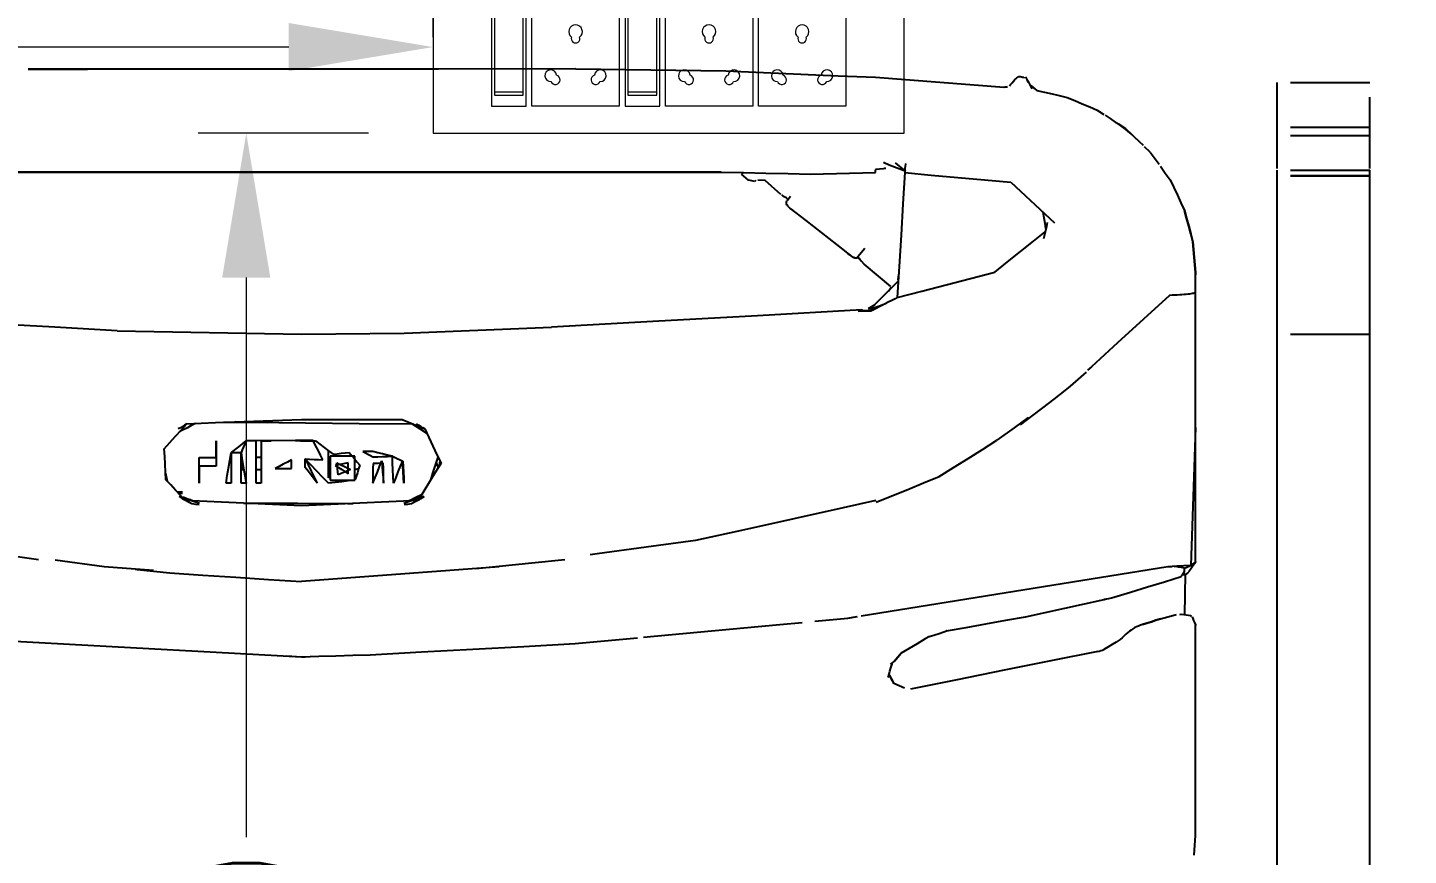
# Model space of a CAD drawing. Header units: millimetres. Extents: x 3552052 to 4144896, y -707811 to -630695.
# Drawn here: x 3660961 to 3661679, y -695014 to -694584 of the extents above; entities that cross this region are included whole.
import ezdxf

# ---------------------------------------------------------------- set-up
doc = ezdxf.new("R2010")
doc.units = ezdxf.units.MM
doc.header["$LTSCALE"] = 6
doc.header["$MEASUREMENT"] = 0
doc.layers.get('Defpoints').update_dxf_attribs({"linetype": 'CONTINUOUS', "lineweight": 0})
for name, color, linetype, lineweight in [('ELE-2NOS OF 6-16 RAW POWER SOCKET', 1, 'CONTINUOUS', 0), ('ELE-3NOS 6-16A POWER SOCKET', 5, 'CONTINUOUS', 0), ('ELE-4M UPS P.SB', 3, 'CONTINUOUS', 0), ('EQP', 6, 'CONTINUOUS', 0)]:
    doc.layers.add(name, color=color, linetype=linetype, lineweight=lineweight)
doc.styles.add('ROMANS', font='romans.shx')
doc.dimstyles.new('AEPL1', dxfattribs={"dimtxt": 100, "dimasz": 75, "dimexe": 25, "dimexo": 50, "dimtad": 0, "dimdec": 0, "dimtxsty": 'ROMANS', "dimcen": 2.5, "dimclrd": 7, "dimclre": 7, "dimclrt": 7, "dimadec": 0, "dimazin": 0, "dimtfac": 1, "dimtdec": 0, "dimtmove": 0, "dimatfit": 3, "dimfxl": 1, "dimlwd": 0, "dimlwe": 0, "dimarcsym": 0})

# ---------------------------------------------------------------- blocks, each defined once
blk = doc.blocks.new('543WYH')
at = {"layer": 'ELE-2NOS OF 6-16 RAW POWER SOCKET', "color": 30, "linetype": 'ByBlock', "lineweight": 0}
for p, q in [((-123.5, -57), (-123.5, -90.8)), ((-26.5, -57), (-123.5, -57)), ((-26.5, -57), (-123.5, -57)), ((-113, -59.8), (-113, -88)), ((-37, -59.8), (-113, -59.8)), ((-109.6, -59.8), (-109.6, -88)), ((-37, -88), (-37, -59.8)), ((-26.5, -57), (-26.5, -90.8)), ((-26.5, -90.8), (-26.5, -57)), ((-123.5, -90.8), (-26.5, -90.8)), ((-113, -88), (-37, -88)), ((-123.5, -96.4), (-26.5, -96.4)), ((-123.5, -181.4), (-123.5, -96.4)), ((-26.5, -96.4), (-26.5, -181.4)), ((-26.5, -181.4), (-123.5, -181.4)), ((-123.5, -187.1), (-123.5, -220.9)), ((-26.5, -187.1), (-123.5, -187.1)), ((-26.5, -187.1), (-123.5, -187.1)), ((-26.5, -187.1), (-26.5, -220.9)), ((-26.5, -220.9), (-26.5, -187.1)), ((-113, -189.9), (-113, -218)), ((-37, -189.9), (-113, -189.9)), ((-109.6, -189.9), (-109.6, -218)), ((-37, -218), (-37, -189.9)), ((-123.5, -220.9), (-26.5, -220.9)), ((-123.5, -311.5), (-123.5, -226.5)), ((-123.5, -226.5), (-26.5, -226.5)), ((-113, -218), (-37, -218)), ((-26.5, -226.5), (-26.5, -311.5)), ((-26.5, -311.5), (-123.5, -311.5)), ((-123.5, -402.2), (-123.5, -317.1)), ((-123.5, -317.1), (-26.5, -317.1)), ((-26.5, -317.1), (-26.5, -402.2)), ((-26.5, -402.2), (-123.5, -402.2))]:
    blk.add_line(p, q, dxfattribs=at)
blk.add_lwpolyline([(-150, 0), (-150, -459.1), (0, -459.1), (0, 0)], close=True, dxfattribs=at)
for centre, radius, start, end in [((-97.9, -119.2), 4.6, 112.6838, 345.0951), ((-93.9, -114.7), 5.7, 275.2689, 182.51), ((-51, -138.9), 6.62, 217.1584, 142.8416), ((-57.7, -138.9), 4.22, 71.4031, 288.5969), ((-97.9, -158.6), 4.6, 14.9049, 247.3162), ((-93.9, -163.1), 5.7, 177.49, 84.7311), ((-93.9, -244.8), 5.7, 275.2689, 182.51), ((-97.9, -249.3), 4.6, 112.6838, 345.0951), ((-57.7, -269), 4.22, 71.4031, 288.5969), ((-51, -269), 6.62, 217.1584, 142.8416), ((-97.9, -288.7), 4.6, 14.9049, 247.3162), ((-93.9, -293.2), 5.7, 177.49, 84.7311), ((-97.9, -339.9), 4.6, 112.6838, 345.0951), ((-93.9, -335.4), 5.7, 275.2689, 182.51), ((-57.7, -359.7), 4.22, 71.4031, 288.5969), ((-51, -359.7), 6.62, 217.1584, 142.8416), ((-97.9, -379.4), 4.6, 14.9049, 247.3162), ((-93.9, -383.9), 5.7, 177.49, 84.7311)]:
    blk.add_arc(centre, radius, start, end, dxfattribs=at)
blk = doc.blocks.new('*D153')
at = {"layer": 'Defpoints', "color": 0, "transparency": 16777216}
for p in [(3659721.95, -694594.13), (3659721.95, -694638.94), (3661171.95, -694638.94)]:
    blk.add_point(p, dxfattribs=at)
at = {"layer": 'ELE-4M UPS P.SB', "color": 7, "lineweight": 0, "transparency": 16777216}
for p, q in [((3659721.95, -694588.94), (3659721.95, -694569.13)), ((3661171.95, -694588.94), (3661171.95, -694569.13)), ((3659796.95, -694594.13), (3660277.28, -694594.13)), ((3661096.95, -694594.13), (3660616.62, -694594.13))]:
    blk.add_line(p, q, dxfattribs=at)
at = {"layer": 'ELE-4M UPS P.SB', "color": 7, "transparency": 16777216}
for points in [[(3659796.95, -694581.63), (3659796.95, -694606.63), (3659721.95, -694594.13)], [(3661096.95, -694581.63), (3661096.95, -694606.63), (3661171.95, -694594.13)]]:
    blk.add_solid(points, dxfattribs=at)
at = {"layer": 'ELE-4M UPS P.SB', "color": 7, "lineweight": -3, "transparency": 16777216, "insert": (3660446.95, -694594.13), "char_height": 100, "attachment_point": 5, "style": 'ROMANS'}
blk.add_mtext('1450', dxfattribs=at)
blk = doc.blocks.new('*D154')
at = {"layer": 'Defpoints', "color": 0, "transparency": 16777216}
for p in [(3661188.34, -694638.94), (3661074.88, -695628.94), (3661188.34, -695628.94)]:
    blk.add_point(p, dxfattribs=at)
at = {"layer": 'ELE-4M UPS P.SB', "color": 7, "lineweight": 0, "transparency": 16777216}
for p, q in [((3661138.34, -694638.94), (3661049.88, -694638.94)), ((3661074.88, -694713.94), (3661074.88, -695004.75)), ((3661074.88, -695553.94), (3661074.88, -695263.14)), ((3661138.34, -695628.94), (3661049.88, -695628.94))]:
    blk.add_line(p, q, dxfattribs=at)
at = {"layer": 'ELE-4M UPS P.SB', "color": 7, "transparency": 16777216}
for points in [[(3661062.38, -694713.94), (3661087.38, -694713.94), (3661074.88, -694638.94)], [(3661062.38, -695553.94), (3661087.38, -695553.94), (3661074.88, -695628.94)]]:
    blk.add_solid(points, dxfattribs=at)
at = {"layer": 'ELE-4M UPS P.SB', "color": 7, "lineweight": -3, "transparency": 16777216, "insert": (3661074.88, -695133.94), "char_height": 100, "attachment_point": 5, "rotation": 90, "style": 'ROMANS'}
blk.add_mtext('990', dxfattribs=at)
blk = doc.blocks.new('*D155')
at = {"layer": 'Defpoints', "color": 0, "transparency": 16777216}
for p in [(3661656.82, -694558.94), (3661656.82, -695628.94), (3661788.62, -695628.94)]:
    blk.add_point(p, dxfattribs=at)
at = {"layer": 'ELE-4M UPS P.SB', "color": 7, "lineweight": 0, "transparency": 16777216}
for p, q in [((3661706.82, -694558.94), (3661813.62, -694558.94)), ((3661788.62, -694633.94), (3661788.62, -694924.27)), ((3661788.62, -695553.94), (3661788.62, -695263.62)), ((3661706.82, -695628.94), (3661813.62, -695628.94))]:
    blk.add_line(p, q, dxfattribs=at)
at = {"layer": 'ELE-4M UPS P.SB', "color": 7, "transparency": 16777216}
for points in [[(3661776.12, -694633.94), (3661801.12, -694633.94), (3661788.62, -694558.94)], [(3661776.12, -695553.94), (3661801.12, -695553.94), (3661788.62, -695628.94)]]:
    blk.add_solid(points, dxfattribs=at)
at = {"layer": 'ELE-4M UPS P.SB', "color": 7, "lineweight": -3, "transparency": 16777216, "insert": (3661788.62, -695093.94), "char_height": 100, "attachment_point": 5, "rotation": 90, "style": 'ROMANS'}
blk.add_mtext('1070', dxfattribs=at)

msp = doc.modelspace()

# ---------------------------------------------------------------- linework, layer by layer
at = {"layer": 'EQP', "lineweight": -3}
for p, q in [((3660961.45, -694605.56), (3660992.33, -694605.6)), ((3661246.19, -694605.5), (3661324.19, -694606.52)), ((3661401.99, -694609.83), (3661468.74, -694614.89)), ((3661479.03, -694609.85), (3661479.03, -694610.33)), ((3661481.16, -694612.09), (3661481.2, -694611.44)), ((3661485.83, -694616.6), (3661482.31, -694613.85)), ((3661610.7, -694612.64), (3661610.7, -694612.5)), ((3661610.7, -694620.13), (3661610.7, -694612.64)), ((3661617.57, -694612.5), (3661658.82, -694612.5)), ((3661496.75, -694619.21), (3661501.59, -694620.33)), ((3661610.7, -694635.92), (3661610.7, -694620.13)), ((3661658.82, -694635.92), (3661658.82, -694620.13)), ((3661517.21, -694626.92), (3661520.63, -694629.15)), ((3661610.7, -694640.34), (3661610.7, -694635.92)), ((3661617.57, -694635.82), (3661658.82, -694635.82)), ((3661658.82, -694640.34), (3661658.82, -694635.92)), ((3661610.7, -694657.3), (3661610.7, -694640.34)), ((3661658.82, -694640.34), (3661617.57, -694640.34)), ((3661658.82, -694657.3), (3661658.82, -694640.34)), ((3661544.76, -694648.76), (3661541.7, -694645.9)), ((3661544.76, -694648.76), (3661549.43, -694655.02)), ((3661332.78, -694659.76), (3661332.99, -694659.51)), ((3661368.2, -694660.11), (3661401.87, -694659.31)), ((3661401.99, -694657.78), (3661401.96, -694658.11)), ((3661406, -694653.98), (3661406.38, -694654.2)), ((3661407.16, -694657.14), (3661406.57, -694657.26)), ((3661412.07, -694654.28), (3661417.22, -694658.43)), ((3661610.7, -694661.09), (3661610.7, -694658.15)), ((3661617.57, -694658.15), (3661658.82, -694658.15)), ((3661658.82, -694661.09), (3661658.82, -694658.15)), ((3661336, -694663.31), (3661332.36, -694660.26)), ((3661339.71, -694663.49), (3661339.2, -694663.97)), ((3661344.54, -694663.49), (3661340.71, -694663.31)), ((3661352.8, -694670.68), (3661344.54, -694663.49)), ((3661472.3, -694664.27), (3661494.97, -694685.47)), ((3661610.7, -694743.56), (3661610.7, -694661.09)), ((3661617.57, -694661.09), (3661658.82, -694661.09)), ((3661658.82, -694661.09), (3661617.57, -694661.09)), ((3661658.82, -694743.56), (3661658.82, -694661.09)), ((3661356.15, -694673.17), (3661355.74, -694672.72)), ((3661355.94, -694673.88), (3661357.79, -694671.62)), ((3661355.75, -694675.64), (3661355.7, -694675.1)), ((3661355.84, -694676.18), (3661355.75, -694675.64)), ((3661356.49, -694676.99), (3661355.84, -694676.18)), ((3661356.49, -694676.99), (3661356.89, -694677.41)), ((3661357.65, -694678.08), (3661356.89, -694677.41)), ((3661566.55, -694694.57), (3661566.85, -694695.29)), ((3661387.67, -694701.57), (3661387.76, -694701.48)), ((3661387.67, -694701.57), (3661388.56, -694702.16)), ((3661396.46, -694698.88), (3661392.77, -694703.19)), ((3661390.56, -694703.41), (3661390.27, -694703.37)), ((3661391.06, -694703.69), (3661390.74, -694703.56)), ((3661391.06, -694703.69), (3661392.16, -694703.58)), ((3661393.48, -694703.98), (3661394.56, -694705.42)), ((3661396.02, -694706.95), (3661394.56, -694705.42)), ((3661409.95, -694718.51), (3661396.02, -694706.95)), ((3661413.76, -694715.86), (3661399.4, -694730.24)), ((3661413.71, -694715.04), (3661413.98, -694712.13)), ((3661413.71, -694715.04), (3661413.88, -694713.88)), ((3661568.21, -694711.31), (3661568.21, -694712.51)), ((3661568.21, -694712.51), (3661568.21, -694711.31)), ((3661568.21, -694712.51), (3661568.21, -694711.31)), ((3661395.31, -694731.05), (3661400.85, -694730.66)), ((3661400.25, -694729.38), (3661398.32, -694729.98)), ((3661406.23, -694727.7), (3661405.79, -694728.16)), ((3661007.73, -694741.52), (3661103.66, -694743.33)), ((3661610.7, -695023.51), (3661610.7, -694743.56)), ((3661658.82, -694743.56), (3661617.57, -694743.56)), ((3661658.82, -695023.51), (3661658.82, -694743.56)), ((3661165.3, -694791.6), (3661163.53, -694791.55)), ((3661166.08, -694793.17), (3661165.78, -694791.79)), ((3661568.21, -694791.85), (3661565.86, -694863.51)), ((3661100.45, -694798.65), (3661074.85, -694798.66)), ((3661080, -694798.66), (3661074.85, -694798.66)), ((3661082.67, -694798.66), (3661087.83, -694798.66)), ((3661100.45, -694798.65), (3661087.83, -694798.66)), ((3661173.65, -694810.08), (3661174.56, -694812.92)), ((3661175.06, -694812.11), (3661175.62, -694809.39)), ((3661032.95, -694815.51), (3661033.81, -694819.69)), ((3661073.68, -694813.85), (3661072.54, -694813.85)), ((3661133.28, -694813.23), (3661131.38, -694813.8)), ((3661171.45, -694817.98), (3661171.31, -694817.35)), ((3661118.53, -694817.66), (3661117.65, -694817.93)), ((3661041.75, -694825.38), (3661038.96, -694825.27)), ((3661039.52, -694825.88), (3661041.81, -694825.97)), ((3661046.05, -694829.46), (3661044.86, -694829.39)), ((3661082.38, -694831.53), (3661074.72, -694831.1)), ((3661160.16, -694829.96), (3661159.35, -694829.93)), ((3661001, -694864.19), (3660975.5, -694860.79)), ((3661026.66, -694866.11), (3661001, -694864.19)), ((3661394.5, -694889.72), (3661553.85, -694864.1)), ((3661565.86, -694863.51), (3661558.53, -694863.89)), ((3661567.83, -694862.35), (3661564.76, -694866.85)), ((3661565.86, -694863.51), (3661566.45, -694863.08)), ((3661567.82, -694862.35), (3661568.21, -694861.78)), ((3661568.21, -694861.78), (3661567.82, -694862.35)), ((3661568.21, -694861.43), (3661568.21, -694861.78)), ((3661562.65, -694889.11), (3661563, -694868.06)), ((3661521.08, -694881.08), (3661520.69, -694881.2)), ((3661557.61, -694889.12), (3661558.42, -694889.06)), ((3661560.05, -694888.94), (3661560.86, -694888.88)), ((3661370.42, -694892.44), (3661387.59, -694890.83)), ((3661387.59, -694890.83), (3661392.25, -694890.08)), ((3661387.59, -694890.83), (3661392.55, -694890.08)), ((3661565.81, -694889.51), (3661566.11, -694890.08)), ((3661568.21, -694894.03), (3661568.21, -694894.74)), ((3661568.21, -694894.74), (3661568.21, -694894.03)), ((3661568.21, -694894.74), (3661568.21, -694894.03)), ((3661245.89, -694904.1), (3661278.25, -694901.07)), ((3661429.33, -694900.6), (3661429.88, -694900.42)), ((3661439.12, -694897.48), (3661438.75, -694897.55)), ((3661095.97, -694910.53), (3661103.66, -694911)), ((3661103.66, -694911), (3661105.51, -694910.89)), ((3661410.4, -694914.33), (3661410.4, -694915.13)), ((3661417.01, -694927.34), (3661411.45, -694924.84))]:
    msp.add_line(p, q, dxfattribs=at)
at = {"layer": 'EQP', "lineweight": -3, "flags": 128}
for points in [[(3661246.19, -694605.5), (3661174.76, -694605.56), (3661103.66, -694605.56), (3661032.55, -694605.56), (3660961.45, -694605.56)], [(3661324.19, -694606.52), (3661343.64, -694607.35), (3661363.09, -694608.18), (3661382.54, -694609), (3661401.99, -694609.83)], [(3661474.39, -694611.02), (3661474.91, -694610.59), (3661475.44, -694610.17), (3661475.96, -694609.75), (3661476.49, -694609.32)], [(3661468.65, -694614.96), (3661469.34, -694614.85), (3661470.03, -694614.73), (3661470.48, -694614.65)], [(3661468.65, -694614.96), (3661468.67, -694614.95), (3661468.7, -694614.93), (3661468.72, -694614.91), (3661468.74, -694614.89)], [(3661471.56, -694614.32), (3661472.15, -694613.61), (3661472.9, -694612.72), (3661473.64, -694611.83), (3661474.39, -694610.95)], [(3661474.39, -694610.95), (3661474.39, -694610.95), (3661474.4, -694610.96), (3661474.4, -694610.97), (3661474.41, -694610.98)], [(3661476.49, -694609.39), (3661477.12, -694609.51), (3661477.76, -694609.62), (3661478.39, -694609.74), (3661479.03, -694609.85)], [(3661479.83, -694609.55), (3661480.16, -694610.29), (3661480.5, -694611.04), (3661480.84, -694611.79), (3661481.17, -694612.53)], [(3661483.27, -694615.78), (3661482.75, -694614.74), (3661482.23, -694613.7), (3661481.72, -694612.66), (3661481.2, -694611.62)], [(3661482.61, -694614.11), (3661483.68, -694614.97), (3661484.76, -694615.83), (3661485.83, -694616.69)], [(3661485.83, -694616.67), (3661485.83, -694616.64), (3661485.83, -694616.62), (3661485.83, -694616.6)], [(3661485.83, -694616.69), (3661489.77, -694617.6), (3661493.71, -694618.51), (3661496.75, -694619.21)], [(3661501.59, -694620.33), (3661505.49, -694621.98), (3661509.4, -694623.62), (3661513.3, -694625.27), (3661517.21, -694626.92)], [(3661531.9, -694636.75), (3661529.3, -694634.94), (3661526.69, -694633.13), (3661524.09, -694631.33), (3661521.49, -694629.52)], [(3661526.69, -694633.1), (3661528.21, -694634.09), (3661531.88, -694636.48)], [(3661531.88, -694636.48), (3661535.1, -694639.55), (3661536.57, -694640.95)], [(3661541.23, -694645.27), (3661538.9, -694643.14), (3661536.57, -694641.01), (3661534.23, -694638.88), (3661531.9, -694636.75)], [(3661321.68, -694659.07), (3661210.79, -694659.07), (3661099.91, -694659.07), (3660989.02, -694659.07), (3660878.13, -694659.07)], [(3660878.13, -694659.07), (3660989.02, -694659.07), (3661099.91, -694659.07), (3661210.79, -694659.07), (3661321.68, -694659.07)], [(3661321.68, -694659.07), (3661333.31, -694659.33), (3661344.94, -694659.59), (3661356.57, -694659.85), (3661368.2, -694660.11)], [(3661332.94, -694659.58), (3661332.79, -694659.75), (3661332.65, -694659.92), (3661332.51, -694660.09), (3661332.36, -694660.26)], [(3661401.87, -694659.31), (3661401.94, -694658.44), (3661401.96, -694658.11)], [(3661407.24, -694657.19), (3661406, -694657.33), (3661403.99, -694657.55), (3661401.99, -694657.78)], [(3661406.38, -694654.2), (3661409.09, -694655.26), (3661411.8, -694656.32), (3661414.51, -694657.37), (3661417.22, -694658.43)], [(3661417.13, -694659.4), (3661416.16, -694675.63), (3661415.19, -694691.86), (3661414.23, -694708.09), (3661413.26, -694724.31)], [(3661417.28, -694658.01), (3661417.23, -694658.48), (3661417.13, -694659.4)], [(3661417.13, -694659.4), (3661430.92, -694660.62), (3661444.71, -694661.84), (3661458.51, -694663.06), (3661472.3, -694664.27)], [(3661417.28, -694658.01), (3661417.39, -694657.26), (3661417.56, -694656.1), (3661417.73, -694654.93), (3661417.78, -694654.56)], [(3661549.98, -694656.03), (3661552.54, -694659.58), (3661555.13, -694663.19)], [(3661339.2, -694663.97), (3661338.4, -694663.81), (3661337.6, -694663.64), (3661336.8, -694663.48), (3661336, -694663.31)], [(3661555.13, -694663.19), (3661556.98, -694667.14), (3661558.84, -694671.09), (3661560.69, -694675.04), (3661562.54, -694678.99)], [(3661353.03, -694670.69), (3661353.39, -694671.03), (3661353.75, -694671.37)], [(3661353.75, -694671.37), (3661354.49, -694671.76), (3661355.22, -694672.15), (3661355.72, -694672.42)], [(3661355.58, -694674.61), (3661355.67, -694674.43), (3661355.76, -694674.24), (3661355.85, -694674.06)], [(3661355.79, -694675.13), (3661355.69, -694674.87), (3661355.58, -694674.61)], [(3661357.65, -694678.08), (3661365.67, -694684.32), (3661373.68, -694690.57), (3661381.7, -694696.81), (3661389.71, -694703.06)], [(3661359.11, -694679.23), (3661358.74, -694678.94), (3661358.38, -694678.65), (3661358.01, -694678.36), (3661357.65, -694678.08)], [(3661490.5, -694688.46), (3661490.07, -694685.82), (3661489.44, -694681.97), (3661489.12, -694680)], [(3661562.54, -694678.99), (3661563.62, -694683.06), (3661564.7, -694687.14), (3661565.77, -694691.22), (3661566.85, -694695.29)], [(3661566.85, -694695.29), (3661565.77, -694691.22), (3661564.7, -694687.14), (3661563.62, -694683.06), (3661562.54, -694678.99)], [(3661491.2, -694685.33), (3661490.72, -694687.45), (3661490.25, -694689.57), (3661489.77, -694691.69), (3661489.3, -694693.8)], [(3661463.9, -694711.08), (3661470.6, -694705.73), (3661477.3, -694700.37), (3661484, -694695.02), (3661490.13, -694690.12)], [(3661566.85, -694695.29), (3661567.19, -694699.3), (3661567.53, -694703.3), (3661567.87, -694707.31), (3661568.21, -694711.31)], [(3661568.21, -694711.31), (3661567.87, -694707.31), (3661567.53, -694703.3), (3661567.19, -694699.3), (3661566.85, -694695.29)], [(3661389.71, -694703.06), (3661389.2, -694702.68), (3661388.69, -694702.31), (3661388.18, -694701.94), (3661387.67, -694701.57)], [(3661389.71, -694703.06), (3661389.97, -694703.18), (3661390.23, -694703.31), (3661390.48, -694703.44), (3661390.74, -694703.56)], [(3661390.27, -694703.37), (3661390.13, -694703.29), (3661389.99, -694703.22), (3661389.85, -694703.14), (3661389.71, -694703.06)], [(3661392.77, -694703.19), (3661392.62, -694703.29), (3661392.47, -694703.39), (3661392.31, -694703.49), (3661392.16, -694703.58)], [(3661392.25, -694703.56), (3661392.34, -694703.53), (3661392.44, -694703.5), (3661392.53, -694703.48)], [(3661394.02, -694704.4), (3661393.15, -694703.89), (3661392.29, -694703.37)], [(3661392.53, -694703.48), (3661392.59, -694703.41), (3661392.65, -694703.34)], [(3661413.26, -694724.31), (3661425.92, -694721.01), (3661438.58, -694717.7), (3661451.24, -694714.39), (3661463.9, -694711.08)], [(3661568.21, -694711.31), (3661568.21, -694711.61), (3661568.21, -694711.91), (3661568.21, -694712.21)], [(3661568.21, -694712.21), (3661568.21, -694711.91), (3661568.21, -694711.61), (3661568.21, -694711.31)], [(3661568.21, -694721.56), (3661568.21, -694719.29), (3661568.21, -694717.03), (3661568.21, -694714.77), (3661568.21, -694712.51)], [(3661408.7, -694720.93), (3661409.74, -694719.44), (3661410.09, -694718.95)], [(3661554.72, -694723.15), (3661541.18, -694735.53), (3661527.65, -694747.9), (3661514.11, -694760.28), (3661512.18, -694762.05)], [(3661560.06, -694722.96), (3661558.72, -694723.01), (3661557.39, -694723.06), (3661556.05, -694723.11), (3661554.72, -694723.15)], [(3661564.4, -694722.59), (3661563.32, -694722.69), (3661562.23, -694722.78), (3661561.14, -694722.87), (3661560.06, -694722.96)], [(3661567.23, -694722.11), (3661566.52, -694722.23), (3661565.82, -694722.35), (3661565.11, -694722.47), (3661564.4, -694722.59)], [(3661568.21, -694721.56), (3661567.97, -694721.69), (3661567.72, -694721.83), (3661567.48, -694721.97), (3661567.23, -694722.11)], [(3661568.21, -694791.85), (3661568.21, -694774.28), (3661568.21, -694756.7), (3661568.21, -694739.13), (3661568.21, -694721.56)], [(3661007.73, -694741.52), (3660975.32, -694739.73), (3660921.03, -694736.72), (3660866.75, -694733.72), (3660813.52, -694730.77)], [(3661394.85, -694730.71), (3661340.56, -694733.72), (3661286.28, -694736.72), (3661233.55, -694739.64)], [(3661392.92, -694731.32), (3661393.41, -694731.17), (3661393.89, -694731.01), (3661394.37, -694730.86), (3661394.85, -694730.71)], [(3661399.53, -694731.32), (3661397.88, -694731.32), (3661396.23, -694731.32), (3661394.58, -694731.32), (3661392.92, -694731.32)], [(3661394.85, -694730.71), (3661395.31, -694731.01), (3661395.78, -694731.31)], [(3661398.32, -694729.98), (3661400.06, -694728.94), (3661401.67, -694727.97)], [(3661399.4, -694730.24), (3661401.41, -694729.5), (3661403.42, -694728.75), (3661405.43, -694728), (3661407.44, -694727.26)], [(3661408.91, -694726.59), (3661406.57, -694727.77), (3661404.22, -694728.96), (3661401.87, -694730.14), (3661399.53, -694731.32)], [(3661413.26, -694724.31), (3661412.17, -694724.88), (3661411.09, -694725.45), (3661410, -694726.02), (3661408.91, -694726.59)], [(3661103.66, -694743.33), (3661121.42, -694743.15), (3661139.19, -694742.96), (3661156.96, -694742.77), (3661233.55, -694739.64)], [(3661500.58, -694772.66), (3661503.34, -694770.27), (3661506.11, -694767.87), (3661508.87, -694765.48), (3661511.64, -694763.09)], [(3661477.33, -694790.45), (3661483.14, -694786), (3661488.95, -694781.55), (3661494.77, -694777.1), (3661500.58, -694772.66)], [(3661043.97, -694789.86), (3661058.89, -694789.3), (3661073.81, -694788.74), (3661088.73, -694788.17), (3661103.66, -694787.61)], [(3661103.66, -694787.61), (3661116.7, -694787.64), (3661129.74, -694787.67), (3661142.78, -694787.7), (3661155.83, -694787.72)], [(3661155.83, -694787.72), (3661158.8, -694788.94), (3661161.78, -694790.16), (3661164.76, -694791.38), (3661167.74, -694792.59)], [(3661481.32, -694786.66), (3661473.94, -694792.02), (3661465.06, -694798.47)], [(3661032.3, -694802.92), (3661035.22, -694799.65), (3661038.13, -694796.39), (3661041.05, -694793.12), (3661043.97, -694789.86)], [(3661043.97, -694789.86), (3661042.87, -694790.54), (3661041.77, -694791.22), (3661040.67, -694791.91), (3661039.57, -694792.59)], [(3661048.52, -694789.81), (3661047.18, -694790.48), (3661044.28, -694791.96), (3661041.38, -694793.43), (3661040.26, -694794.01)], [(3661047.7, -694789.81), (3661046.19, -694790.78), (3661044.28, -694792.01)], [(3661161.33, -694790.15), (3661133.52, -694789.87), (3661105.71, -694789.58), (3661077.9, -694789.3), (3661062.97, -694789.14)], [(3661086.11, -694789.38), (3661078.89, -694789.18), (3661069.23, -694788.91)], [(3661168.82, -694794.91), (3661166.95, -694793.72), (3661165.08, -694792.53), (3661163.21, -694791.34), (3661161.33, -694790.15)], [(3661167.74, -694792.59), (3661166.64, -694791.91), (3661165.54, -694791.22), (3661164.44, -694790.54), (3661163.34, -694789.86)], [(3661167.74, -694792.59), (3661169.83, -694797.05), (3661171.92, -694801.51), (3661174.01, -694805.96), (3661176.1, -694810.42)], [(3661568.21, -694861.78), (3661568.21, -694844.3), (3661568.21, -694826.81), (3661568.21, -694809.33), (3661568.21, -694791.85)], [(3661033.13, -694818.96), (3661032.92, -694814.95), (3661032.71, -694810.94), (3661032.51, -694806.93), (3661032.3, -694802.92)], [(3661059.21, -694798.66), (3661059.21, -694801.98), (3661059.21, -694805.31), (3661059.21, -694808.63), (3661059.21, -694811.96)], [(3661059.21, -694807.48), (3661059.21, -694805.27), (3661059.21, -694803.07), (3661059.21, -694800.86), (3661059.21, -694798.66)], [(3661067.03, -694805), (3661068.98, -694803.42), (3661070.94, -694801.83), (3661072.89, -694800.24), (3661074.85, -694798.66)], [(3661074.85, -694798.66), (3661074.18, -694800.24), (3661073.51, -694801.83), (3661072.84, -694803.42), (3661072.18, -694805)], [(3661080, -694820.73), (3661080, -694815.21), (3661080, -694809.69), (3661080, -694804.17), (3661080, -694798.66)], [(3661082.67, -694798.66), (3661082.67, -694804.17), (3661082.67, -694809.69), (3661082.67, -694815.21), (3661082.67, -694820.73)], [(3661109.67, -694798.65), (3661107.36, -694798.65), (3661105.06, -694798.65), (3661102.75, -694798.65), (3661100.45, -694798.65)], [(3661100.45, -694798.65), (3661103.07, -694798.68), (3661105.68, -694798.71), (3661108.3, -694798.74), (3661110.92, -694798.77)], [(3661114.76, -694808.61), (3661113.49, -694806.12), (3661112.21, -694803.63), (3661110.94, -694801.14), (3661109.67, -694798.65)], [(3661110.92, -694798.77), (3661113.18, -694800.49), (3661115.45, -694802.21), (3661117.71, -694803.92), (3661119.98, -694805.64)], [(3661435.02, -694817.29), (3661442.53, -694812.58), (3661450.04, -694807.88), (3661457.55, -694803.18), (3661465.06, -694798.47)], [(3661050.44, -694820.73), (3661050.44, -694817.42), (3661050.44, -694814.1), (3661050.44, -694810.79), (3661050.44, -694807.48)], [(3661050.44, -694807.48), (3661052.63, -694807.48), (3661054.82, -694807.48), (3661057.01, -694807.48), (3661059.21, -694807.48)], [(3661064.36, -694820.73), (3661065.02, -694816.8), (3661065.69, -694812.87), (3661066.36, -694808.94), (3661067.03, -694805)], [(3661072.18, -694805), (3661070.89, -694805), (3661069.6, -694805), (3661068.31, -694805), (3661067.03, -694805)], [(3661067.03, -694805), (3661067.03, -694808.94), (3661067.03, -694812.87), (3661067.03, -694816.8), (3661067.03, -694820.73)], [(3661072.18, -694805), (3661072.84, -694808.94), (3661073.51, -694812.87), (3661074.18, -694816.8), (3661074.85, -694820.73)], [(3661072.18, -694820.73), (3661072.18, -694816.8), (3661072.18, -694812.87), (3661072.18, -694808.94), (3661072.18, -694805)], [(3661072.54, -694813.85), (3661072.54, -694812.18), (3661072.54, -694810.52), (3661072.54, -694808.86), (3661072.54, -694807.2)], [(3661080, -694807.2), (3661082, -694807.2), (3661082.67, -694807.2)], [(3661098.39, -694808.68), (3661096.27, -694809.81), (3661094.15, -694810.93), (3661092.02, -694812.05), (3661089.9, -694813.17)], [(3661098.39, -694813.17), (3661098.39, -694812.05), (3661098.39, -694810.93), (3661098.39, -694809.81), (3661098.39, -694808.68)], [(3661105.51, -694812.52), (3661105.51, -694811.43), (3661105.51, -694810.34), (3661105.51, -694809.24), (3661105.51, -694808.15)], [(3661105.51, -694808.15), (3661107.06, -694811.29), (3661108.61, -694814.44), (3661110.16, -694817.59), (3661111.71, -694820.73)], [(3661117.62, -694820.73), (3661114.59, -694817.59), (3661111.56, -694814.44), (3661108.53, -694811.29), (3661105.51, -694808.15)], [(3661105.51, -694808.15), (3661107.82, -694808.26), (3661110.13, -694808.38), (3661112.45, -694808.5), (3661114.76, -694808.61)], [(3661117.65, -694817.93), (3661117.65, -694814.22), (3661117.65, -694810.52), (3661117.65, -694806.82), (3661117.65, -694804.13)], [(3661118.53, -694806.78), (3661118.53, -694809.88), (3661118.53, -694812.98), (3661118.53, -694816.09), (3661118.53, -694819.19)], [(3661131.36, -694806.78), (3661128.15, -694806.78), (3661124.95, -694806.78), (3661121.74, -694806.78), (3661118.53, -694806.78)], [(3661119.98, -694805.64), (3661122.06, -694805.43), (3661124.13, -694805.23), (3661126.21, -694805.03), (3661128.29, -694804.82)], [(3661127.91, -694810.11), (3661126.19, -694810.46), (3661124.48, -694810.8), (3661122.76, -694811.15), (3661121.04, -694811.49)], [(3661121.98, -694810.11), (3661123.75, -694811.02), (3661125.52, -694811.92), (3661127.3, -694812.82), (3661129.07, -694813.72)], [(3661122.65, -694816.38), (3661122.48, -694814.81), (3661122.31, -694813.25), (3661122.15, -694811.68), (3661121.98, -694810.11)], [(3661127.91, -694815.85), (3661127.91, -694814.42), (3661127.91, -694812.98), (3661127.91, -694811.55), (3661127.91, -694810.11)], [(3661128.29, -694804.82), (3661129.68, -694806.46), (3661131.08, -694808.1), (3661132.47, -694809.75), (3661133.87, -694811.39)], [(3661131.36, -694819.19), (3661131.36, -694816.09), (3661131.36, -694812.98), (3661131.36, -694809.88), (3661131.36, -694806.78)], [(3661135.51, -694804.35), (3661136.81, -694805.03), (3661138.11, -694805.71), (3661139.4, -694806.39), (3661140.7, -694807.07)], [(3661140.7, -694804.35), (3661139.4, -694804.35), (3661138.11, -694804.35), (3661136.81, -694804.35), (3661135.51, -694804.35)], [(3661150.84, -694806.72), (3661148.3, -694806.13), (3661145.77, -694805.54), (3661143.24, -694804.94), (3661140.7, -694804.35)], [(3661140.7, -694807.07), (3661143.24, -694806.98), (3661145.77, -694806.9), (3661148.3, -694806.81), (3661150.84, -694806.72)], [(3661140.7, -694820.73), (3661141.87, -694817.85), (3661143.03, -694814.97), (3661144.2, -694812.08), (3661145.37, -694809.2)], [(3661145.37, -694809.2), (3661145.57, -694812.08), (3661145.77, -694814.97), (3661145.97, -694817.85), (3661146.17, -694820.73)], [(3661151.36, -694820.73), (3661151.23, -694817.23), (3661151.1, -694813.73), (3661150.97, -694810.23), (3661150.84, -694806.72)], [(3661150.84, -694806.72), (3661152.21, -694807.36), (3661153.58, -694808.01), (3661154.96, -694808.65), (3661156.33, -694809.29)], [(3661156.09, -694809.07), (3661154.9, -694811.98), (3661153.72, -694814.9), (3661152.54, -694817.81), (3661151.36, -694820.73)], [(3661156.82, -694820.73), (3661156.64, -694817.81), (3661156.45, -694814.9), (3661156.27, -694811.98), (3661156.09, -694809.07)], [(3661156.33, -694809.29), (3661156.45, -694812.15), (3661156.57, -694815.01), (3661156.7, -694817.87), (3661156.82, -694820.73)], [(3661170.75, -694819.12), (3661171.87, -694815.62), (3661173.4, -694810.87), (3661174.58, -694807.18)], [(3661059.21, -694811.96), (3661057.01, -694811.96), (3661054.82, -694811.96), (3661052.63, -694811.96), (3661050.44, -694811.96)], [(3661050.44, -694811.96), (3661050.44, -694814.15), (3661050.44, -694816.34), (3661050.44, -694818.54), (3661050.44, -694820.73)], [(3661082.67, -694813.85), (3661082, -694813.85), (3661080, -694813.85)], [(3661089.9, -694813.17), (3661092.02, -694813.17), (3661094.15, -694813.17), (3661096.27, -694813.17), (3661098.39, -694813.17)], [(3661111.71, -694820.73), (3661110.16, -694818.68), (3661108.61, -694816.63), (3661107.06, -694814.58), (3661105.51, -694812.52)], [(3661121.04, -694811.49), (3661122.76, -694812.58), (3661124.48, -694813.67), (3661126.19, -694814.76), (3661127.91, -694815.85)], [(3661129.07, -694813.72), (3661127.47, -694814.39), (3661125.86, -694815.05), (3661124.25, -694815.71), (3661122.65, -694816.38)], [(3661133.87, -694811.39), (3661133.24, -694813.34), (3661132.62, -694815.29), (3661131.99, -694817.24), (3661131.36, -694819.19)], [(3661140.76, -694810.57), (3661140.75, -694813.11), (3661140.73, -694815.65), (3661140.72, -694818.19), (3661140.7, -694820.73)], [(3661146.11, -694810.35), (3661144.77, -694810.41), (3661143.44, -694810.46), (3661142.1, -694810.52), (3661140.76, -694810.57)], [(3661146.17, -694820.73), (3661146.15, -694818.14), (3661146.14, -694815.54), (3661146.13, -694812.95), (3661146.11, -694810.35)], [(3661176.1, -694810.42), (3661173.12, -694815.26), (3661170.14, -694820.1), (3661167.16, -694824.94), (3661164.18, -694829.78)], [(3661402.29, -694830.62), (3661410.47, -694827.29), (3661418.66, -694823.95), (3661426.84, -694820.62), (3661435.02, -694817.29)], [(3661043.13, -694829.78), (3661040.63, -694827.08), (3661038.13, -694824.37), (3661035.63, -694821.66), (3661033.13, -694818.96)], [(3661067.03, -694820.73), (3661066.36, -694820.73), (3661065.69, -694820.73), (3661065.02, -694820.73), (3661064.36, -694820.73)], [(3661074.85, -694820.73), (3661074.18, -694820.73), (3661073.51, -694820.73), (3661072.84, -694820.73), (3661072.18, -694820.73)], [(3661082.67, -694820.73), (3661082, -694820.73), (3661081.34, -694820.73), (3661080.67, -694820.73), (3661080, -694820.73)], [(3661131.36, -694819.19), (3661127.93, -694819.57), (3661124.49, -694819.96), (3661121.05, -694820.35), (3661117.62, -694820.73)], [(3661118.53, -694819.19), (3661121.74, -694819.19), (3661124.95, -694819.19), (3661128.15, -694819.19), (3661131.36, -694819.19)], [(3661050.57, -694831.32), (3661047.03, -694830.12), (3661043.49, -694828.93), (3661039.95, -694827.74)], [(3661039.95, -694827.74), (3661041.62, -694828.62), (3661043.28, -694829.51), (3661044.95, -694830.4), (3661046.61, -694831.29)], [(3661042.02, -694827.89), (3661044.03, -694828.67), (3661046.05, -694829.45), (3661047.41, -694829.98)], [(3661103.66, -694832.48), (3661088.52, -694831.81), (3661073.39, -694831.13), (3661058.26, -694830.46), (3661043.13, -694829.78)], [(3661046.61, -694831.29), (3661048.48, -694831.59), (3661050.36, -694831.9)], [(3661073.39, -694831.09), (3661075.86, -694831.1), (3661101.64, -694831.19), (3661127.42, -694831.28), (3661130.42, -694831.29)], [(3661164.18, -694829.78), (3661149.05, -694830.46), (3661133.92, -694831.13), (3661118.79, -694831.81), (3661103.66, -694832.48)], [(3661167.36, -694827.74), (3661163.82, -694828.93), (3661160.28, -694830.12), (3661156.74, -694831.32)], [(3661156.95, -694831.9), (3661158.83, -694831.59), (3661160.7, -694831.29)], [(3661159.2, -694830.01), (3661160.12, -694829.54), (3661163.02, -694828.06), (3661165.92, -694826.59), (3661166.08, -694826.51)], [(3661160.7, -694831.29), (3661162.36, -694830.4), (3661164.03, -694829.51), (3661165.69, -694828.62), (3661167.36, -694827.74)], [(3661165.78, -694827.18), (3661165.08, -694827.63), (3661163.21, -694828.82), (3661162.14, -694829.5)], [(3661163.98, -694828.9), (3661164.32, -694828.63), (3661165.43, -694827.75)], [(3661402.03, -694829.77), (3661385.1, -694833.54), (3661359.5, -694839.23), (3661333.9, -694844.92), (3661308.3, -694850.61)], [(3660899.01, -694850.61), (3660915.98, -694853.05), (3660932.96, -694855.49), (3660949.93, -694857.93), (3660966.9, -694860.37)], [(3661308.3, -694850.61), (3661282.8, -694854.01), (3661257.3, -694857.4), (3661253.62, -694857.89)], [(3661194.23, -694865.09), (3661206.27, -694863.86), (3661223.34, -694862.12), (3661240.41, -694860.37)], [(3661017.15, -694865.51), (3661018.1, -694865.61), (3661035.17, -694867.35)], [(3661035.17, -694867.35), (3661052.29, -694868.48), (3661069.41, -694869.61), (3661086.53, -694870.74), (3661103.66, -694871.88)], [(3661206.31, -694864.19), (3661180.65, -694866.11), (3661154.98, -694868.03), (3661129.32, -694869.95), (3661103.66, -694871.88)], [(3661553.85, -694864.1), (3661555.02, -694864.05), (3661556.14, -694864)], [(3661562.46, -694864.91), (3661560.9, -694864.64), (3661559.35, -694864.37), (3661557.8, -694864.1), (3661556.25, -694863.83)], [(3661557.02, -694863.96), (3661557.36, -694863.95), (3661558.53, -694863.89)], [(3661562.24, -694866.85), (3661561.77, -694867.66), (3661561.3, -694868.49), (3661560.82, -694869.32)], [(3661562.46, -694864.91), (3661562.36, -694865.79), (3661562.26, -694866.66), (3661562.16, -694867.54), (3661562.07, -694868.41)], [(3661562.46, -694864.91), (3661563.31, -694864.56), (3661564.16, -694864.21), (3661565.01, -694863.86), (3661565.86, -694863.51)], [(3661563.7, -694867.8), (3661563.96, -694867.56), (3661564.23, -694867.32), (3661564.49, -694867.09), (3661564.76, -694866.85)], [(3661566.48, -694863.05), (3661567.04, -694862.64), (3661567.62, -694862.21), (3661568.21, -694861.78)], [(3661568.21, -694861.78), (3661568.11, -694861.92), (3661568.02, -694862.06), (3661567.92, -694862.2), (3661567.83, -694862.35)], [(3661525.78, -694879.96), (3661534.54, -694877.3), (3661543.3, -694874.64), (3661552.06, -694871.98), (3661560.82, -694869.32)], [(3661562.07, -694868.41), (3661562.48, -694868.26), (3661562.88, -694868.1), (3661563.29, -694867.95), (3661563.7, -694867.8)], [(3661479.86, -694890.11), (3661490.07, -694887.88), (3661500.27, -694885.65), (3661510.48, -694883.42), (3661520.69, -694881.2)], [(3661520.69, -694881.2), (3661521.96, -694880.89), (3661523.23, -694880.58), (3661524.5, -694880.27), (3661525.78, -694879.96)], [(3661550.02, -694891.28), (3661551.92, -694890.74), (3661553.82, -694890.2), (3661555.71, -694889.66), (3661557.61, -694889.12)], [(3661560.86, -694888.88), (3661562.1, -694889.04), (3661563.33, -694889.19), (3661564.57, -694889.35), (3661565.81, -694889.51)], [(3661281.35, -694900.78), (3661316.74, -694897.46), (3661352.16, -694894.15), (3661363.77, -694893.06)], [(3661438.75, -694897.55), (3661449.03, -694895.69), (3661459.3, -694893.83), (3661469.58, -694891.97), (3661479.86, -694890.11)], [(3661536.63, -694895.82), (3661535.75, -694896.45), (3661534.87, -694897.08), (3661533.99, -694897.71), (3661533.11, -694898.34)], [(3661540.63, -694894.15), (3661539.63, -694894.57), (3661538.63, -694894.99), (3661537.63, -694895.41), (3661536.63, -694895.82)], [(3661540.63, -694894.15), (3661542.98, -694893.44), (3661545.33, -694892.72), (3661547.67, -694892), (3661550.02, -694891.28)], [(3661550.02, -694891.28), (3661547.67, -694892), (3661545.33, -694892.72), (3661542.98, -694893.44), (3661540.63, -694894.15)], [(3661568.21, -694894.03), (3661567.81, -694893.06), (3661567.41, -694892.1), (3661567.01, -694891.14), (3661566.61, -694890.17)], [(3661568.21, -694894.03), (3661568.21, -694894.2), (3661568.21, -694894.38), (3661568.21, -694894.56), (3661568.21, -694894.74)], [(3661568.21, -694894.74), (3661568.21, -694894.56), (3661568.21, -694894.38), (3661568.21, -694894.2), (3661568.21, -694894.03)], [(3661568.21, -695003.79), (3661568.21, -694976.53), (3661568.21, -694949.26), (3661568.21, -694922), (3661568.21, -694894.74)], [(3660925.9, -694901.34), (3660970.34, -694903.74), (3661014.78, -694906.14), (3661059.22, -694908.54), (3661103.66, -694910.94)], [(3661429.94, -694900.39), (3661427.77, -694901.67), (3661423.6, -694904.14), (3661419.42, -694906.61), (3661415.24, -694909.08)], [(3661429.89, -694900.42), (3661432.16, -694899.68), (3661435.46, -694898.62), (3661438.75, -694897.55)], [(3661529.02, -694902.03), (3661526.93, -694903.32), (3661524.84, -694904.61), (3661522.75, -694905.91), (3661520.66, -694907.2)], [(3661533.11, -694898.34), (3661532.08, -694899.26), (3661531.06, -694900.19), (3661530.04, -694901.11), (3661529.02, -694902.03)], [(3661103.66, -694910.94), (3661112.55, -694910.68), (3661121.45, -694910.42), (3661130.35, -694910.16), (3661139.25, -694909.89)], [(3661139.25, -694909.89), (3661165.91, -694908.44), (3661192.57, -694907), (3661219.23, -694905.55), (3661245.89, -694904.1)], [(3661411.68, -694913.36), (3661412.57, -694912.29), (3661413.46, -694911.22), (3661414.35, -694910.15), (3661415.24, -694909.08)], [(3661415.24, -694909.08), (3661414.35, -694910.15), (3661413.46, -694911.22), (3661412.57, -694912.29), (3661411.68, -694913.36)], [(3661517.39, -694908.25), (3661493.07, -694913.11), (3661468.75, -694917.98), (3661444.43, -694922.84), (3661420.11, -694927.7)], [(3661517.39, -694908.25), (3661518.21, -694907.99), (3661519.03, -694907.73), (3661519.84, -694907.46), (3661520.66, -694907.2)], [(3661408.48, -694921.69), (3661408.96, -694920.05), (3661409.44, -694918.41), (3661409.92, -694916.77), (3661410.4, -694915.13)], [(3661409.73, -694914.85), (3661410.22, -694914.48), (3661410.7, -694914.1), (3661411.19, -694913.73), (3661411.68, -694913.36)], [(3661411.45, -694924.84), (3661410.74, -694923.52), (3661410.04, -694922.19), (3661409.34, -694920.86), (3661409.16, -694920.52)], [(3661409.16, -694920.52), (3661409.34, -694920.86), (3661410.04, -694922.19), (3661410.74, -694923.52), (3661411.45, -694924.84)], [(3661567.58, -695013.96), (3661567.73, -695011.42), (3661567.89, -695008.88), (3661568.05, -695006.33), (3661568.21, -695003.79)]]:
    msp.add_lwpolyline(points, dxfattribs=at)

# ---------------------------------------------------------------- block references
at = {"layer": 'ELE-3NOS 6-16A POWER SOCKET', "color": 254, "lineweight": -3, "true_color": 0xdebad0, "xscale": 0.5333333333333333, "yscale": 0.5333333333333333, "zscale": 0.5333333333333333, "rotation": 90}
msp.add_blockref('543WYH', (3661171.95, -694558.94), dxfattribs=at)

# ---------------------------------------------------------------- dimensions: what is measured, and where the dimension line sits
at = {"layer": 'ELE-4M UPS P.SB', "color": 0, "lineweight": -3}
dim = msp.add_linear_dim(base=(3659721.95, -694594.13), p1=(3661171.95, -694638.94), p2=(3659721.95, -694638.94), dimstyle='AEPL1', dxfattribs=at)
dim.commit()
dim.dimension.update_dxf_attribs({"geometry": '*D153', "text_midpoint": (3660446.95, -694594.13)})
for base, p1, p2, picture, middle in [((3661788.62, -695628.94), (3661656.82, -694558.94), (3661656.82, -695628.94), '*D155', (3661788.62, -695093.94)), ((3661074.88, -695628.94), (3661188.34, -694638.94), (3661188.34, -695628.94), '*D154', (3661074.88, -695133.94))]:
    dim = msp.add_linear_dim(base=base, p1=p1, p2=p2, angle=90, dimstyle='AEPL1', dxfattribs=at)
    dim.commit()
    dim.dimension.update_dxf_attribs({"geometry": picture, "text_midpoint": middle})

doc.saveas('drawing.dxf')
